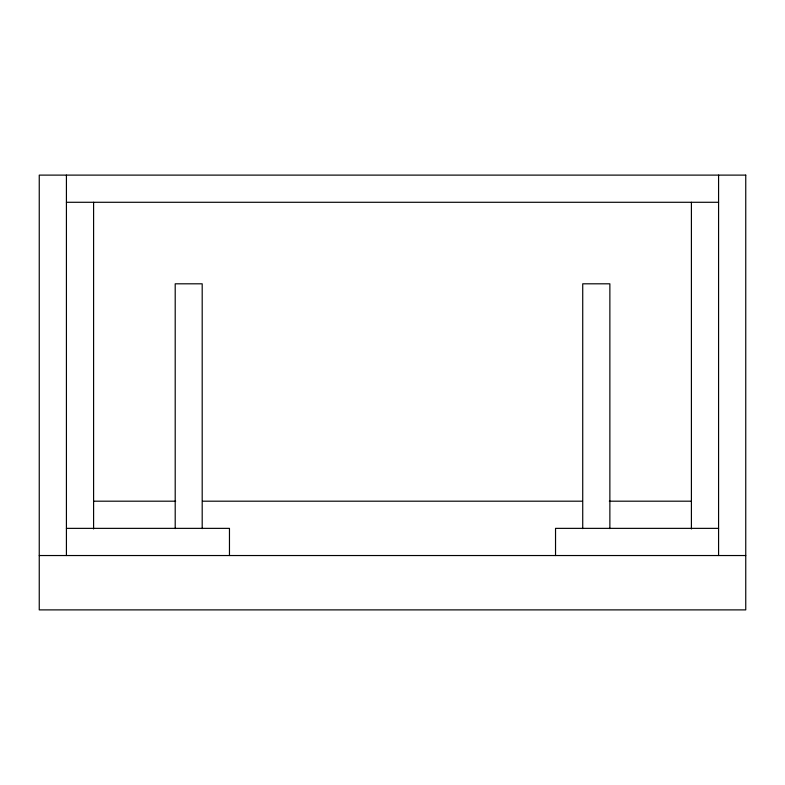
<?xml version="1.0" encoding="UTF-8"?>
<svg xmlns="http://www.w3.org/2000/svg" width="785" height="785" viewBox="0 0 785 785"><rect width="100%" height="100%" fill="white"/><g stroke="black" fill="none" stroke-linecap="round" stroke-linejoin="round"><path stroke-width="1.18" d="M66.421 202.285L718.579 202.285M93.592 501.193L175.673 501.193M202.618 501.193L582.382 501.193M609.327 501.193L691.408 501.193M66.421 528.364L229.465 528.364L229.465 555.535M718.579 528.364L555.535 528.364L555.535 555.535M39.25 555.535L745.75 555.535M718.579 175.114L718.579 555.535M691.408 202.285L691.408 528.972M609.866 528.609L609.866 283.807L582.725 283.807L582.725 528.609M202.196 528.609L202.196 283.807L175.202 283.807L175.202 528.609M93.592 202.285L93.592 528.972M66.421 175.114L66.421 555.535M745.75 175.114L39.25 175.114L39.25 609.886L745.75 609.886L745.75 175.114"/></g></svg>
